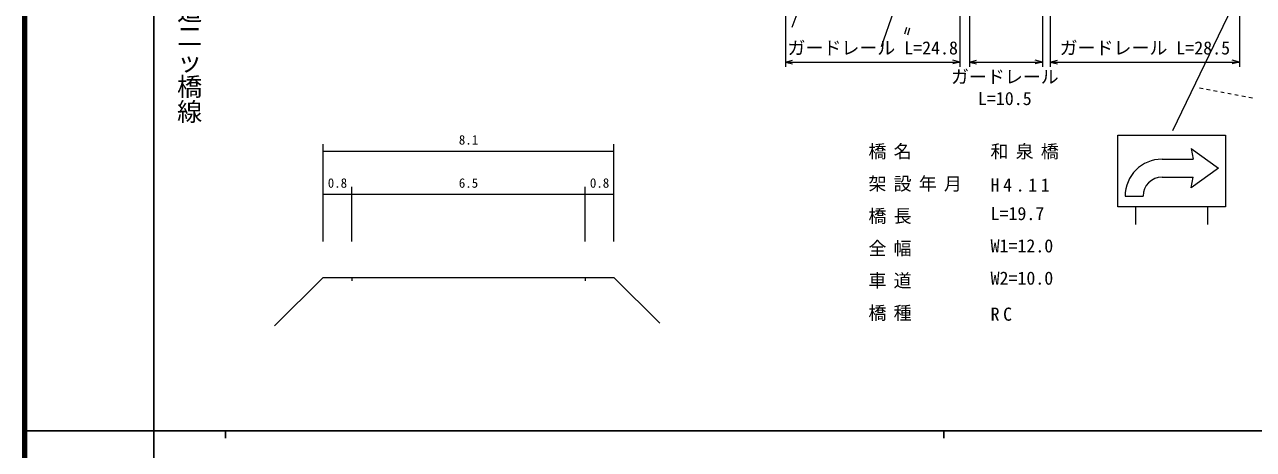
# Model space of a CAD drawing. Units: millimetres, scale not verified. Extents: x 40000 to 680000, y 20000 to 380000.
# Drawn here: x 40000 to 211113, y 202409 to 261614 of the extents above; entities that cross this region are included whole.
import ezdxf
from ezdxf.enums import TextEntityAlignment as Align

# ---------------------------------------------------------------- set-up
doc = ezdxf.new("R2010")
doc.units = ezdxf.units.MM
doc.header["$LTSCALE"] = 1000
for name, color, linetype, lineweight in [('M-BGD', 7, 'Continuous', 13), ('M-BGD-HTXT', 7, 'Continuous', 13), ('M-STR-HTXT', 7, 'Continuous', 13), ('M-TTL', 2, 'Continuous', 140), ('M-TTL-BAND', 7, 'Continuous', 25)]:
    doc.layers.add(name, color=color, linetype=linetype, lineweight=lineweight)
doc.styles.add('@ＭＳ ゴシック', font='')
doc.styles.add('ＭＳ ゴシック', font='')
doc.styles.get('@ＭＳ ゴシック').set_extended_font_data('@MS Gothic')
doc.styles.get('ＭＳ ゴシック').set_extended_font_data('MS Gothic')

msp = doc.modelspace()

# ---------------------------------------------------------------- linework, layer by layer
at = {"layer": 'M-BGD'}
for p, q in [((146865, 261268), (148270, 264952)), ((159310, 258546), (161060, 263490)), ((162577, 260309), (162863, 261267)), ((162995, 260184), (163281, 261142)), ((204098, 252658), (203607, 252751)), ((205080, 252471), (204589, 252565)), ((206063, 252285), (205572, 252378)), ((207045, 252099), (206554, 252192)), ((208028, 251913), (207537, 252006)), ((209010, 251727), (208519, 251820)), ((209993, 251540), (209502, 251634)), ((210975, 251354), (210484, 251447))]:
    msp.add_line(p, q, dxfattribs=at)
at = {"layer": 'M-BGD-HTXT'}
for p, q in [((81565, 231383), (81565, 244969)), ((122065, 231383), (122065, 244969)), ((81565, 243991), (122065, 243991)), ((81565, 237979), (85565, 237979)), ((85565, 231383), (85565, 238979)), ((85565, 237979), (118065, 237979)), ((118065, 231383), (118065, 238979)), ((118065, 237979), (122065, 237979)), ((74816, 219634), (81565, 226383)), ((81565, 226383), (85565, 226383)), ((85565, 226383), (118065, 226383)), ((85565, 226383), (85565, 225883)), ((118065, 226383), (122065, 226383)), ((118065, 226383), (118065, 225883)), ((122065, 226383), (128460, 219988))]:
    msp.add_line(p, q, dxfattribs=at)
at = {"layer": 'M-STR-HTXT'}
for p, q in [((181736, 294504), (181736, 255718)), ((182824, 294480), (182824, 255718)), ((171574, 293030), (171574, 255718)), ((170251, 292590), (170251, 255718)), ((145954, 290436), (145954, 255718)), ((209168, 282779), (209168, 255718)), ((199891, 246837), (215934, 280354)), ((145954, 256395), (146954, 256645)), ((145954, 256395), (170251, 256395)), ((145954, 256395), (146954, 256145)), ((170251, 256395), (169251, 256645)), ((170251, 256395), (169251, 256145)), ((171574, 256395), (172574, 256645)), ((171574, 256395), (181736, 256395)), ((171574, 256395), (172574, 256145)), ((181736, 256395), (180736, 256645)), ((181736, 256395), (180736, 256145)), ((182824, 256395), (183824, 256645)), ((182824, 256395), (209168, 256395)), ((182824, 256395), (183824, 256145)), ((209168, 256395), (208168, 256645)), ((209168, 256395), (208168, 256145)), ((202444, 244353), (202744, 242853)), ((198394, 242853), (202744, 242853)), ((198394, 240353), (202744, 240353)), ((202444, 238853), (202744, 240353)), ((193244, 237703), (195744, 237703)), ((194744, 233748), (194744, 236203)), ((204744, 233748), (204744, 236203))]:
    msp.add_line(p, q, dxfattribs=at)
msp.add_lwpolyline([(207244, 236203), (192244, 236203), (192244, 246203), (207244, 246203)], close=True, dxfattribs=at)
msp.add_lwpolyline([(202444, 244353), (206244, 241603), (202444, 238853)], dxfattribs=at)
for radius in [5150, 2650]:
    msp.add_arc((198394, 237703), radius, 90, 180, dxfattribs=at)
at = {"layer": 'M-TTL'}
msp.add_line((40000, 380000), (40000, 20000), dxfattribs=at)
at = {"layer": 'M-TTL-BAND'}
for p, q in [((58000, 370000), (58000, 20000)), ((40000, 205000), (579000, 205000)), ((68000, 205000), (68000, 204000)), ((168000, 205000), (168000, 204000))]:
    msp.add_line(p, q, dxfattribs=at)

# ---------------------------------------------------------------- texts
at = {"layer": 'M-BGD-HTXT', "style": '@ＭＳ ゴシック'}
msp.add_text('市道二ッ橋線', height=2566, rotation=270, dxfattribs=at).set_placement((62938, 258253), align=Align.MIDDLE_CENTER)
at = {"layer": 'M-BGD-HTXT', "style": 'ＭＳ ゴシック'}
for s, p in [('8.1', (101815, 244491)), ('0.8', (83565, 238479)), ('6.5', (101815, 238479)), ('0.8', (120065, 238479))]:
    msp.add_text(s, height=1320, dxfattribs=at).set_placement(p, align=Align.BOTTOM_CENTER)
at = {"layer": 'M-STR-HTXT', "style": 'ＭＳ ゴシック'}
for s, p in [('ガードレール L=24.8', (158102, 256895)), ('ガードレール L=28.5', (195996, 256895)), ('ガードレール', (176495, 252878)), ('L=10.5', (176495, 249844))]:
    msp.add_text(s, height=1833, dxfattribs=at).set_placement(p, align=Align.BOTTOM_CENTER)
for s, p in [('L=19.7', (174511, 233814)), ('W1=12.0', (174511, 229314)), ('W2=10.0', (174511, 224814))]:
    msp.add_text(s, height=1833, dxfattribs=at).set_placement(p, align=Align.BOTTOM_LEFT)
at = {"layer": 'M-STR-HTXT', "char_height": 1833, "attachment_point": 7, "style": 'ＭＳ ゴシック'}
for s, insert in [('\\T1.4;橋名', (157511, 242814)), ('\\T1.4;和泉橋', (174511, 242814)), ('\\T1.4;架設年月', (157511, 238314)), ('\\T1.4;H4.11', (174511, 238314)), ('\\T1.4;橋長', (157511, 233814)), ('\\T1.4;全幅', (157511, 229314)), ('\\T1.4;車道', (157511, 224814)), ('\\T1.4;橋種', (157511, 220314)), ('\\T1.4;RC', (174511, 220314))]:
    msp.add_mtext(s, dxfattribs=dict(at, insert=insert))

doc.saveas('drawing.dxf')
